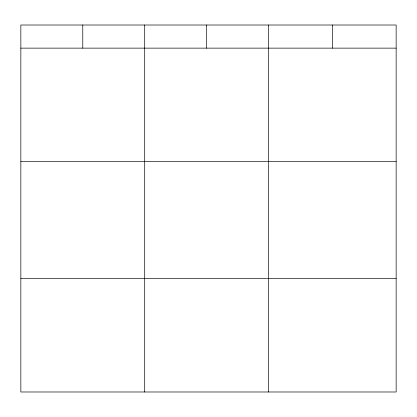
<?xml version="1.0" encoding="UTF-8"?>
<svg xmlns="http://www.w3.org/2000/svg" width="417" height="417" viewBox="0 0 417 417"><rect width="100%" height="100%" fill="white"/><g stroke="black" fill="none" stroke-linecap="round" stroke-linejoin="round"><path stroke-width="0.63" d="M396.15 161.608L396.15 25.01L20.85 25.01L20.85 391.99L396.15 391.99L396.15 161.608L20.85 161.608M20.85 48.137L396.15 48.137M20.85 278.52L396.15 278.52M332.349 25.01L332.349 48.137M268.548 25.01L268.548 391.99M206.623 25.01L206.623 48.137M144.699 25.01L144.699 391.99M82.775 25.01L82.775 48.137"/></g></svg>
